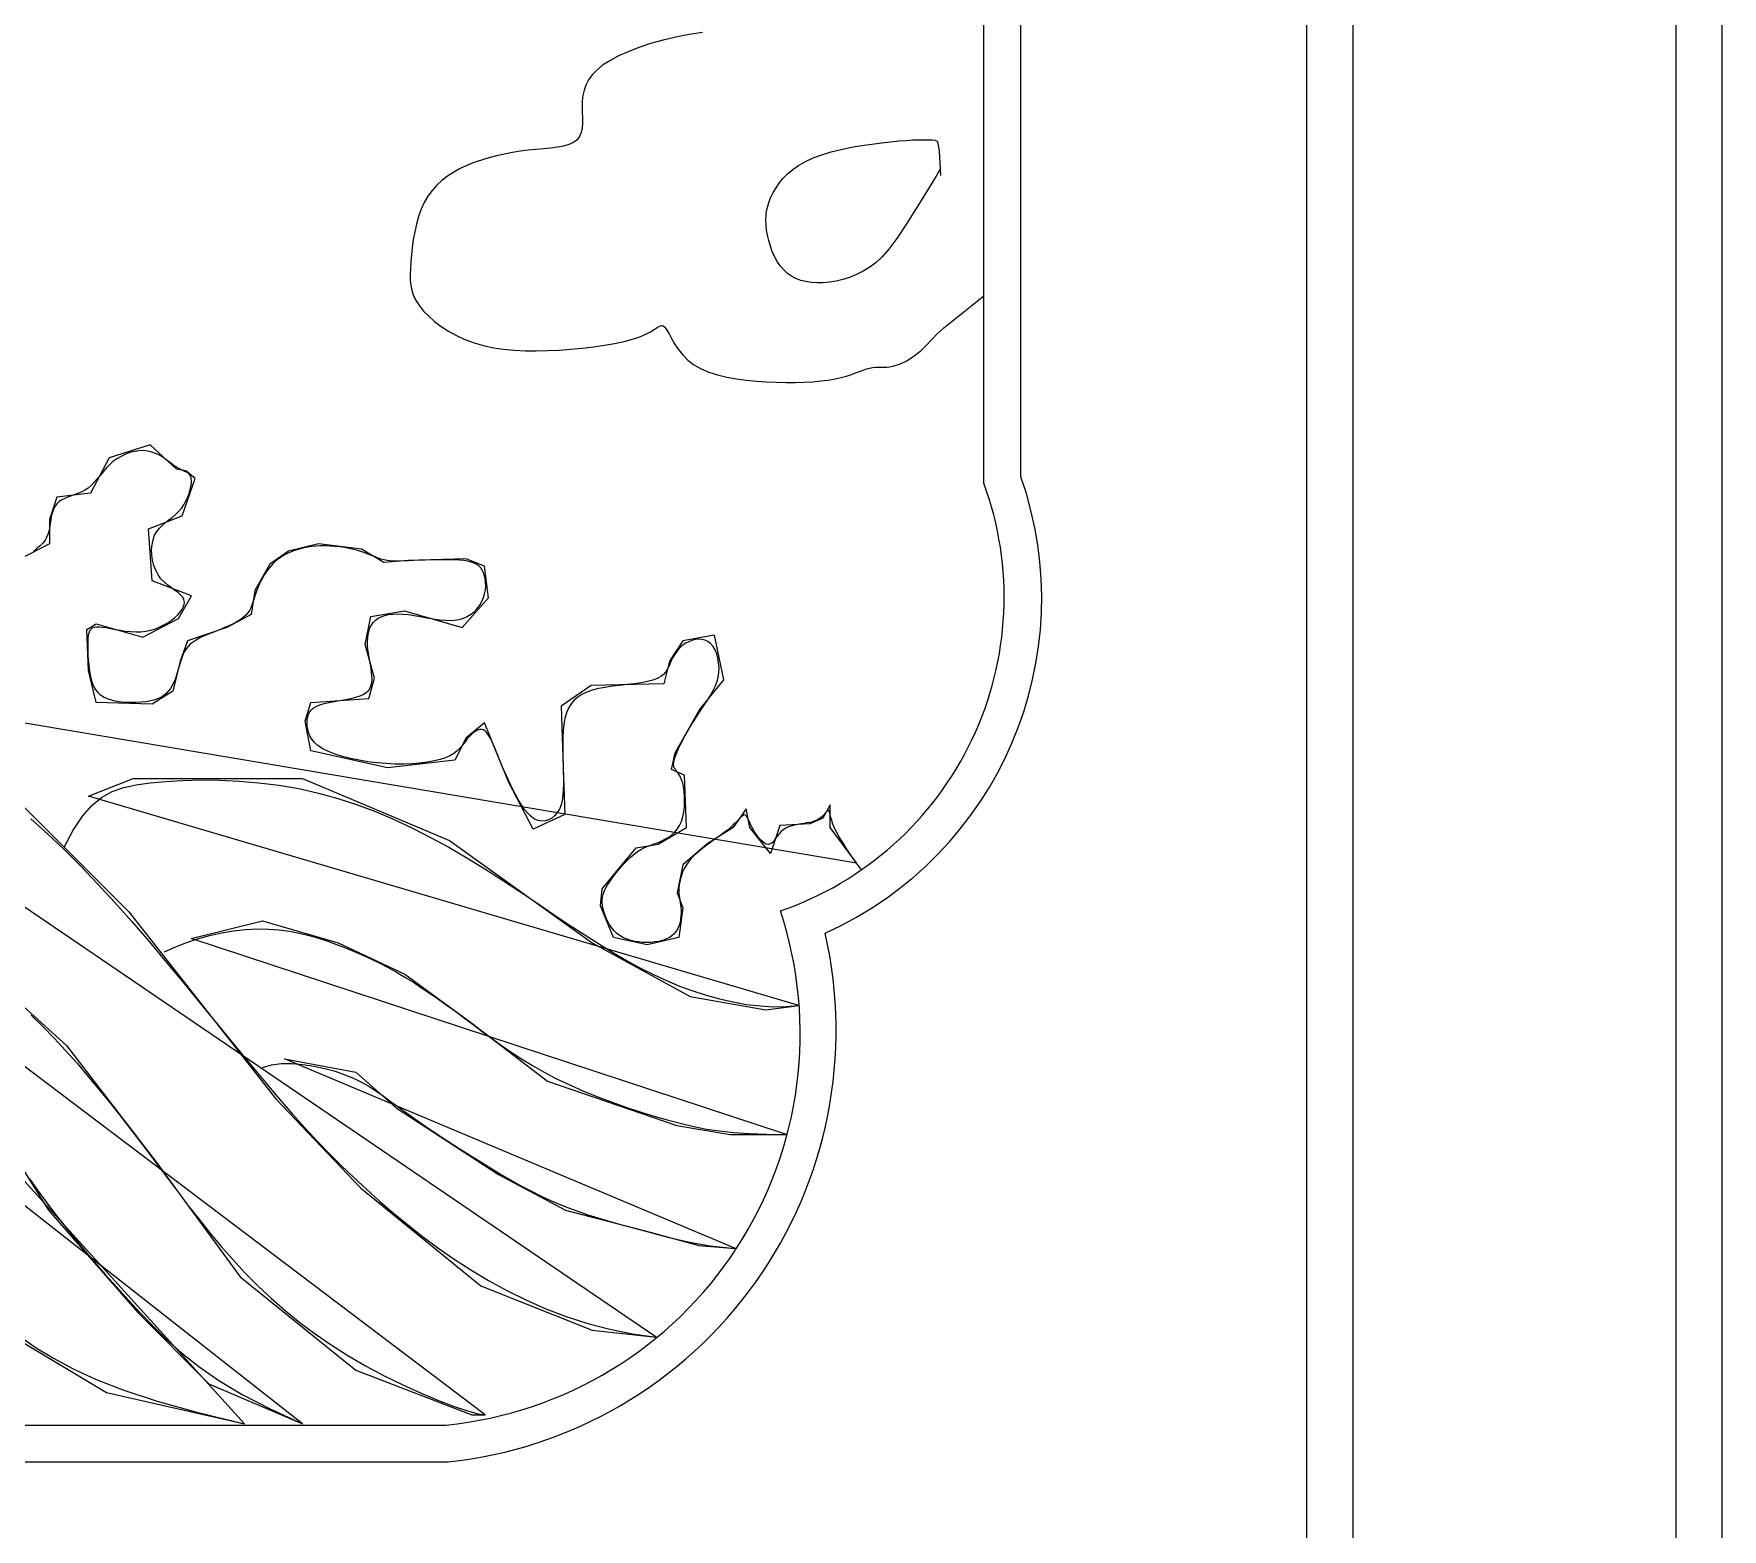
# Model space of a CAD drawing. Header units: metres. Extents: x -1226 to -815, y -1 to 952.
# Drawn here: x -969.3 to -828.6, y 193.3 to 318 of the extents above; entities that cross this region are included whole.
import ezdxf

# ---------------------------------------------------------------- set-up
doc = ezdxf.new("R2010")
doc.units = ezdxf.units.M
for name, color, linetype in [('3', 3, 'Continuous'), ('4', 4, 'Continuous'), ('7', 7, 'Continuous')]:
    doc.layers.add(name, color=color, linetype=linetype)

msp = doc.modelspace()

# ---------------------------------------------------------------- linework, layer by layer
at = {"layer": '3'}
msp.add_lwpolyline([(-1209.73, 927.22), (-1209.73, 3.01), (-832.43, 3.01), (-832.43, 939.37)], dxfattribs=at)
msp.add_lwpolyline([(-1178.93, 164.71), (-1178.93, 719.11), (-863.23, 719.11), (-863.23, 164.71)], close=True, dxfattribs=at)
msp.add_lwpolyline([(-1021.08, 677.08, -0.25), (-1041.73, 662.44, -0.06), (-1088.92, 661.95, 0.52), (-1109.94, 630.66, 0.6), (-1151.91, 606.37), (-1152.03, 280.53, 0.42), (-1135.07, 244.88, 0.48), (-1107.2, 202.03), (-934.96, 202.03, 0.48), (-907.09, 244.88, 0.42), (-890.13, 280.53), (-890.25, 606.37, 0.6), (-932.22, 630.66, 0.52), (-953.24, 661.95, -0.06), (-1000.42, 662.44, -0.25)], format="xyb", close=True, dxfattribs=at)
at = {"layer": '4'}
msp.add_lwpolyline([(-1213.58, 928.57), (-1213.58, -0.84), (-828.58, -0.84), (-828.58, 938.23)], dxfattribs=at)
msp.add_lwpolyline([(-1182.78, 160.86), (-1182.78, 722.96), (-859.38, 722.96), (-859.38, 160.86)], close=True, dxfattribs=at)
msp.add_lwpolyline([(-1021.61, 685.53, -0.34), (-1042.13, 665.5, -0.06), (-1088.77, 665.03, 0.44), (-1114.41, 636.15, 0.52), (-1154.99, 606.33), (-1155.11, 281.07, 0.39), (-1138.79, 243.03, 0.45), (-1107.35, 198.95), (-1021.08, 198.95), (-934.8, 198.95, 0.45), (-903.37, 243.03, 0.39), (-887.05, 281.07), (-887.17, 606.33, 0.52), (-927.74, 636.15, 0.44), (-953.39, 665.03, -0.06), (-1000.03, 665.5, -0.34), (-1020.55, 685.53)], format="xyb", dxfattribs=at)
at = {"layer": '7'}
for points in [[(-913.59, 318.09), (-914.7, 317.93), (-915.8, 317.72), (-916.88, 317.46), (-917.91, 317.17), (-918.89, 316.85), (-919.79, 316.5), (-920.6, 316.14), (-921.31, 315.75), (-921.91, 315.37), (-922.39, 314.97), (-922.78, 314.56), (-923.08, 314.15), (-923.31, 313.72), (-923.46, 313.29), (-923.56, 312.85), (-923.61, 312.39), (-923.62, 311.93), (-923.61, 311.46), (-923.6, 311), (-923.6, 310.56), (-923.63, 310.15), (-923.7, 309.77), (-923.83, 309.43), (-924.04, 309.15), (-924.34, 308.93), (-924.72, 308.76), (-925.17, 308.63), (-925.68, 308.54), (-926.24, 308.46), (-926.84, 308.4), (-927.47, 308.35), (-928.12, 308.28), (-928.78, 308.2), (-929.44, 308.09), (-930.1, 307.97), (-930.75, 307.82), (-931.39, 307.66), (-932.02, 307.47), (-932.64, 307.25), (-933.23, 307.01), (-933.79, 306.75), (-934.33, 306.45), (-934.84, 306.13), (-935.31, 305.77), (-935.74, 305.37), (-936.13, 304.93), (-936.49, 304.45), (-936.79, 303.93), (-937.05, 303.36), (-937.26, 302.75), (-937.44, 302.12), (-937.58, 301.47), (-937.7, 300.82), (-937.78, 300.19), (-937.85, 299.57), (-937.9, 298.98), (-937.94, 298.44), (-937.96, 297.94), (-937.95, 297.46), (-937.9, 297.01), (-937.81, 296.58), (-937.67, 296.15), (-937.46, 295.73), (-937.19, 295.31), (-936.84, 294.87), (-936.41, 294.44), (-935.92, 294), (-935.37, 293.59), (-934.76, 293.19), (-934.1, 292.83), (-933.39, 292.5), (-932.63, 292.22), (-931.84, 292), (-931.02, 291.82), (-930.17, 291.7), (-929.28, 291.61), (-928.38, 291.57), (-927.45, 291.56), (-926.51, 291.58), (-925.55, 291.63), (-924.58, 291.7), (-923.62, 291.79), (-922.67, 291.9), (-921.77, 292.03), (-920.91, 292.18), (-920.12, 292.35), (-919.42, 292.54), (-918.82, 292.74), (-918.32, 292.95), (-917.93, 293.16), (-917.61, 293.35), (-917.37, 293.52), (-917.17, 293.63), (-917.01, 293.68), (-916.86, 293.65), (-916.72, 293.53), (-916.56, 293.3), (-916.38, 292.98), (-916.17, 292.59), (-915.91, 292.16), (-915.61, 291.7), (-915.24, 291.24), (-914.81, 290.8), (-914.3, 290.4), (-913.71, 290.06), (-913.05, 289.78), (-912.33, 289.55), (-911.56, 289.36), (-910.75, 289.22), (-909.92, 289.11), (-909.08, 289.03), (-908.25, 288.98), (-907.42, 288.94), (-906.62, 288.93), (-905.84, 288.93), (-905.1, 288.95), (-904.39, 288.99), (-903.73, 289.05), (-903.11, 289.12), (-902.54, 289.22), (-902.04, 289.33), (-901.59, 289.45), (-901.18, 289.58), (-900.82, 289.72), (-900.49, 289.84), (-900.19, 289.96), (-899.91, 290.05), (-899.65, 290.13), (-899.41, 290.17), (-899.17, 290.19), (-898.93, 290.2), (-898.7, 290.2), (-898.46, 290.21), (-898.22, 290.21), (-897.98, 290.24), (-897.71, 290.28), (-897.44, 290.36), (-897.16, 290.46), (-896.86, 290.59), (-896.56, 290.74), (-896.27, 290.92), (-895.97, 291.12), (-895.68, 291.33), (-895.4, 291.57), (-895.13, 291.82), (-894.87, 292.09), (-894.61, 292.36), (-894.34, 292.64), (-894.07, 292.93), (-893.78, 293.21), (-893.46, 293.49), (-890.13, 296.15)], [(-893.77, 306.7), (-894.11, 306.13), (-895.5, 303.87), (-896.57, 302.16), (-897.4, 300.92), (-898.06, 300.03), (-898.61, 299.4), (-899.12, 298.93), (-899.65, 298.53), (-900.19, 298.2), (-900.75, 297.92), (-901.32, 297.69), (-901.89, 297.51), (-902.45, 297.38), (-903, 297.29), (-903.53, 297.24), (-904.04, 297.23), (-904.52, 297.26), (-904.97, 297.33), (-905.4, 297.44), (-905.8, 297.59), (-906.17, 297.78), (-906.51, 298.02), (-906.82, 298.31), (-907.1, 298.65), (-907.36, 299.02), (-907.58, 299.43), (-907.77, 299.85), (-907.93, 300.3), (-908.07, 300.75), (-908.17, 301.2), (-908.25, 301.63), (-908.29, 302.06), (-908.3, 302.46), (-908.29, 302.86), (-908.24, 303.24), (-908.15, 303.62), (-908.03, 304), (-907.88, 304.38), (-907.69, 304.76), (-907.46, 305.15), (-907.19, 305.54), (-906.88, 305.93), (-906.5, 306.31), (-906.07, 306.67), (-905.58, 307.02), (-905.01, 307.35), (-904.37, 307.65), (-903.65, 307.91), (-902.86, 308.15), (-902.04, 308.35), (-901.18, 308.53), (-900.33, 308.68), (-899.48, 308.8), (-898.67, 308.91), (-897.91, 308.99), (-897.22, 309.06), (-896.6, 309.1), (-896.04, 309.14), (-895.55, 309.16), (-895.12, 309.16), (-894.75, 309.16), (-894.44, 309.15), (-894.19, 309.13), (-894, 309), (-893.85, 308.23), (-893.74, 306.19)], [(-1018.45, 268.7), (-900.76, 248.89), (-902.94, 251.84), (-902.94, 253.71), (-903.56, 252.62), (-904.65, 252.15), (-907.14, 252), (-907.92, 249.66), (-909.64, 251.84), (-909.95, 253.4), (-911.04, 251.84), (-913.22, 250.44), (-915.24, 248.73), (-915.71, 246.4), (-915.24, 245.15), (-915.55, 242.67), (-918.2, 242.04), (-921, 242.67), (-922.09, 245.31), (-921.94, 246.71), (-919.13, 250.13), (-917.27, 250.44), (-914.93, 251.84), (-915.09, 256.2), (-916.18, 256.66), (-915.86, 258.06), (-913.84, 261.64), (-911.82, 264.13), (-912.59, 267.86), (-915.24, 267.4), (-916.33, 265.69), (-916.8, 263.82), (-922.87, 263.66), (-925.36, 261.95), (-925.21, 256.82), (-925.05, 252.93), (-927.7, 251.69), (-929.72, 255.58), (-930.81, 258.22), (-931.75, 260.55), (-933.3, 259.31), (-934.24, 257.44), (-939.84, 256.82), (-946.23, 258.22), (-946.7, 260.71), (-946.23, 262.26), (-941.4, 262.58), (-940.93, 264.29), (-941.71, 267.09), (-941.25, 269.42), (-938.44, 269.89), (-933.62, 268.49), (-931.44, 270.98), (-931.75, 273.62), (-933.3, 274.24), (-938.13, 274.09), (-940.16, 273.93), (-942.02, 275.02), (-945.61, 275.49), (-948.1, 274.86), (-949.65, 273.78), (-950.9, 271.6), (-951.21, 269.58), (-953.24, 268.49), (-956.51, 267.4), (-957.13, 265.69), (-957.75, 263.2), (-959.46, 262.11), (-964.13, 262.26), (-964.76, 264.91), (-964.91, 268.33), (-964.13, 268.8), (-960.24, 267.71), (-957.28, 269.26), (-956.19, 271.13), (-959.46, 272.38), (-959.78, 276.73), (-956.97, 277.82), (-955.88, 280.93), (-956.66, 281.55), (-957.44, 281.71), (-959.62, 283.73), (-963.05, 282.64), (-964.6, 279.69), (-967.4, 279.38), (-968.03, 277.51), (-968.03, 275.49), (-971.3, 273.78)], [(-900.3, 248.27), (-900.3, 248.27), (-900.5, 248.54), (-900.75, 248.87), (-901.02, 249.26), (-901.32, 249.68), (-901.61, 250.12), (-901.9, 250.57), (-902.17, 251), (-902.4, 251.41), (-902.58, 251.79), (-902.71, 252.12), (-902.81, 252.41), (-902.89, 252.66), (-902.94, 252.87), (-902.98, 253.03), (-903.01, 253.15), (-903.04, 253.22), (-903.09, 253.24), (-903.14, 253.23), (-903.2, 253.19), (-903.27, 253.12), (-903.35, 253.03), (-903.44, 252.93), (-903.54, 252.83), (-903.64, 252.72), (-903.75, 252.63), (-903.87, 252.55), (-904, 252.47), (-904.15, 252.41), (-904.31, 252.35), (-904.48, 252.29), (-904.67, 252.25), (-904.89, 252.21), (-905.12, 252.17), (-905.37, 252.13), (-905.63, 252.09), (-905.89, 252.04), (-906.15, 251.97), (-906.41, 251.88), (-906.64, 251.77), (-906.86, 251.64), (-907.05, 251.46), (-907.22, 251.27), (-907.38, 251.07), (-907.52, 250.88), (-907.65, 250.7), (-907.79, 250.56), (-907.93, 250.46), (-908.08, 250.42), (-908.24, 250.44), (-908.41, 250.52), (-908.59, 250.66), (-908.77, 250.83), (-908.95, 251.04), (-909.11, 251.27), (-909.27, 251.5), (-909.4, 251.74), (-909.52, 251.97), (-909.62, 252.18), (-909.7, 252.37), (-909.78, 252.54), (-909.85, 252.68), (-909.92, 252.79), (-910, 252.86), (-910.08, 252.88), (-910.17, 252.86), (-910.28, 252.79), (-910.4, 252.69), (-910.53, 252.56), (-910.68, 252.4), (-910.84, 252.23), (-911.02, 252.05), (-911.22, 251.87), (-911.43, 251.68), (-911.66, 251.5), (-911.9, 251.32), (-912.15, 251.14), (-912.4, 250.96), (-912.66, 250.77), (-912.93, 250.58), (-913.19, 250.39), (-913.45, 250.19), (-913.71, 249.99), (-913.96, 249.78), (-914.19, 249.57), (-914.42, 249.35), (-914.63, 249.11), (-914.81, 248.88), (-914.98, 248.63), (-915.13, 248.37), (-915.25, 248.11), (-915.35, 247.84), (-915.42, 247.57), (-915.48, 247.31), (-915.52, 247.06), (-915.55, 246.81), (-915.55, 246.58), (-915.55, 246.36), (-915.53, 246.16), (-915.5, 245.96), (-915.47, 245.77), (-915.44, 245.58), (-915.41, 245.38), (-915.39, 245.17), (-915.37, 244.95), (-915.37, 244.7), (-915.38, 244.45), (-915.41, 244.19), (-915.46, 243.92), (-915.54, 243.66), (-915.64, 243.42), (-915.78, 243.18), (-915.94, 242.98), (-916.15, 242.8), (-916.38, 242.64), (-916.64, 242.52), (-916.93, 242.42), (-917.23, 242.34), (-917.56, 242.29), (-917.89, 242.26), (-918.23, 242.25), (-918.57, 242.26), (-918.91, 242.29), (-919.24, 242.34), (-919.57, 242.42), (-919.88, 242.52), (-920.18, 242.65), (-920.46, 242.81), (-920.72, 243), (-920.95, 243.22), (-921.15, 243.47), (-921.33, 243.73), (-921.49, 244), (-921.62, 244.28), (-921.73, 244.57), (-921.82, 244.84), (-921.89, 245.1), (-921.93, 245.35), (-921.96, 245.58), (-921.96, 245.8), (-921.93, 246.03), (-921.88, 246.26), (-921.79, 246.5), (-921.66, 246.76), (-921.5, 247.05), (-921.29, 247.36), (-921.05, 247.7), (-920.79, 248.05), (-920.5, 248.4), (-920.2, 248.74), (-919.89, 249.06), (-919.59, 249.36), (-919.29, 249.61), (-919.01, 249.82), (-918.73, 249.99), (-918.47, 250.13), (-918.21, 250.24), (-917.96, 250.34), (-917.7, 250.43), (-917.45, 250.52), (-917.19, 250.62), (-916.92, 250.74), (-916.66, 250.88), (-916.39, 251.04), (-916.14, 251.23), (-915.9, 251.45), (-915.69, 251.7), (-915.5, 252), (-915.35, 252.34), (-915.23, 252.72), (-915.15, 253.13), (-915.1, 253.56), (-915.08, 254), (-915.09, 254.43), (-915.12, 254.84), (-915.17, 255.22), (-915.24, 255.55), (-915.33, 255.82), (-915.42, 256.04), (-915.52, 256.22), (-915.62, 256.37), (-915.72, 256.49), (-915.81, 256.6), (-915.88, 256.71), (-915.94, 256.82), (-915.98, 256.94), (-916, 257.09), (-915.99, 257.25), (-915.96, 257.43), (-915.9, 257.64), (-915.82, 257.87), (-915.71, 258.13), (-915.58, 258.43), (-915.42, 258.75), (-915.24, 259.11), (-915.04, 259.49), (-914.82, 259.88), (-914.58, 260.28), (-914.34, 260.68), (-914.09, 261.07), (-913.84, 261.46), (-913.59, 261.83), (-913.34, 262.19), (-913.11, 262.54), (-912.89, 262.89), (-912.69, 263.24), (-912.52, 263.59), (-912.38, 263.96), (-912.28, 264.34), (-912.23, 264.74), (-912.21, 265.14), (-912.24, 265.55), (-912.3, 265.94), (-912.4, 266.3), (-912.54, 266.64), (-912.71, 266.93), (-912.91, 267.16), (-913.13, 267.34), (-913.38, 267.45), (-913.65, 267.51), (-913.92, 267.52), (-914.2, 267.49), (-914.48, 267.42), (-914.74, 267.32), (-914.98, 267.19), (-915.2, 267.05), (-915.4, 266.88), (-915.58, 266.7), (-915.74, 266.51), (-915.88, 266.31), (-916.01, 266.1), (-916.13, 265.88), (-916.23, 265.66), (-916.32, 265.44), (-916.42, 265.21), (-916.53, 265), (-916.67, 264.79), (-916.85, 264.59), (-917.07, 264.41), (-917.37, 264.24), (-917.73, 264.11), (-918.18, 263.99), (-918.7, 263.9), (-919.27, 263.82), (-919.88, 263.75), (-920.5, 263.67), (-921.12, 263.6), (-921.71, 263.51), (-922.27, 263.41), (-922.78, 263.28), (-923.24, 263.12), (-923.64, 262.93), (-923.99, 262.71), (-924.29, 262.44), (-924.54, 262.14), (-924.75, 261.78), (-924.92, 261.38), (-925.05, 260.93), (-925.14, 260.43), (-925.2, 259.9), (-925.23, 259.34), (-925.24, 258.77), (-925.24, 258.18), (-925.23, 257.6), (-925.21, 257.03), (-925.19, 256.47), (-925.18, 255.94), (-925.17, 255.44), (-925.19, 254.96), (-925.22, 254.51), (-925.29, 254.09), (-925.38, 253.71), (-925.52, 253.37), (-925.7, 253.07), (-925.91, 252.82), (-926.15, 252.62), (-926.42, 252.47), (-926.71, 252.39), (-927, 252.37), (-927.3, 252.42), (-927.59, 252.54), (-927.88, 252.75), (-928.16, 253.02), (-928.42, 253.34), (-928.68, 253.71), (-928.92, 254.11), (-929.15, 254.53), (-929.37, 254.95), (-929.57, 255.37), (-929.75, 255.77), (-929.93, 256.15), (-930.09, 256.51), (-930.25, 256.87), (-930.39, 257.21), (-930.53, 257.53), (-930.66, 257.85), (-930.79, 258.17), (-930.91, 258.48), (-931.04, 258.77), (-931.16, 259.05), (-931.29, 259.31), (-931.42, 259.53), (-931.56, 259.72), (-931.7, 259.86), (-931.85, 259.96), (-932.01, 260), (-932.18, 259.99), (-932.35, 259.94), (-932.53, 259.84), (-932.7, 259.72), (-932.87, 259.57), (-933.04, 259.39), (-933.2, 259.21), (-933.35, 259.01), (-933.51, 258.8), (-933.67, 258.59), (-933.86, 258.39), (-934.07, 258.19), (-934.33, 258), (-934.64, 257.81), (-935.02, 257.65), (-935.46, 257.5), (-935.97, 257.38), (-936.54, 257.28), (-937.15, 257.2), (-937.81, 257.15), (-938.51, 257.12), (-939.23, 257.12), (-939.97, 257.16), (-940.73, 257.22), (-941.48, 257.32), (-942.22, 257.44), (-942.93, 257.59), (-943.6, 257.76), (-944.22, 257.95), (-944.77, 258.17), (-945.24, 258.4), (-945.63, 258.65), (-945.93, 258.92), (-946.15, 259.19), (-946.32, 259.47), (-946.43, 259.75), (-946.5, 260.02), (-946.53, 260.29), (-946.54, 260.55), (-946.53, 260.8), (-946.5, 261.03), (-946.44, 261.24), (-946.35, 261.44), (-946.22, 261.62), (-946.04, 261.79), (-945.8, 261.93), (-945.5, 262.06), (-945.14, 262.17), (-944.73, 262.26), (-944.28, 262.34), (-943.81, 262.42), (-943.35, 262.51), (-942.9, 262.59), (-942.49, 262.69), (-942.13, 262.81), (-941.83, 262.95), (-941.59, 263.1), (-941.41, 263.28), (-941.28, 263.48), (-941.2, 263.7), (-941.15, 263.94), (-941.13, 264.2), (-941.14, 264.47), (-941.17, 264.76), (-941.21, 265.06), (-941.27, 265.38), (-941.32, 265.7), (-941.38, 266.03), (-941.43, 266.36), (-941.48, 266.69), (-941.51, 267.01), (-941.51, 267.33), (-941.5, 267.63), (-941.47, 267.93), (-941.4, 268.2), (-941.31, 268.47), (-941.19, 268.7), (-941.04, 268.92), (-940.86, 269.11), (-940.63, 269.27), (-940.38, 269.4), (-940.08, 269.5), (-939.75, 269.58), (-939.39, 269.62), (-939, 269.63), (-938.57, 269.62), (-938.11, 269.58), (-937.61, 269.5), (-937.1, 269.42), (-936.57, 269.32), (-936.04, 269.23), (-935.52, 269.15), (-935, 269.11), (-934.51, 269.1), (-934.06, 269.13), (-933.64, 269.23), (-933.26, 269.38), (-932.93, 269.58), (-932.63, 269.82), (-932.38, 270.08), (-932.16, 270.37), (-931.99, 270.68), (-931.85, 271), (-931.75, 271.32), (-931.69, 271.64), (-931.66, 271.96), (-931.67, 272.26), (-931.7, 272.55), (-931.76, 272.82), (-931.85, 273.06), (-931.95, 273.28), (-932.08, 273.47), (-932.23, 273.63), (-932.41, 273.76), (-932.62, 273.87), (-932.86, 273.96), (-933.15, 274.03), (-933.48, 274.08), (-933.85, 274.11), (-934.27, 274.14), (-934.73, 274.15), (-935.22, 274.15), (-935.73, 274.15), (-936.24, 274.14), (-936.74, 274.12), (-937.22, 274.11), (-937.66, 274.09), (-938.07, 274.07), (-938.44, 274.05), (-938.78, 274.04), (-939.08, 274.03), (-939.37, 274.04), (-939.63, 274.06), (-939.88, 274.09), (-940.13, 274.14), (-940.37, 274.21), (-940.62, 274.29), (-940.86, 274.38), (-941.12, 274.49), (-941.39, 274.6), (-941.68, 274.71), (-941.98, 274.81), (-942.31, 274.92), (-942.66, 275.01), (-943.04, 275.09), (-943.43, 275.16), (-943.83, 275.22), (-944.23, 275.26), (-944.64, 275.29), (-945.04, 275.31), (-945.42, 275.31), (-945.79, 275.29), (-946.15, 275.25), (-946.49, 275.2), (-946.81, 275.14), (-947.11, 275.07), (-947.41, 274.98), (-947.68, 274.89), (-947.94, 274.79), (-948.19, 274.68), (-948.42, 274.56), (-948.64, 274.43), (-948.85, 274.29), (-949.05, 274.14), (-949.24, 273.97), (-949.42, 273.79), (-949.6, 273.59), (-949.77, 273.38), (-949.94, 273.16), (-950.1, 272.92), (-950.25, 272.67), (-950.39, 272.41), (-950.52, 272.15), (-950.64, 271.89), (-950.74, 271.62), (-950.83, 271.36), (-950.92, 271.11), (-950.99, 270.85), (-951.07, 270.61), (-951.16, 270.37), (-951.25, 270.15), (-951.36, 269.93), (-951.5, 269.73), (-951.66, 269.54), (-951.84, 269.37), (-952.05, 269.21), (-952.28, 269.05), (-952.54, 268.9), (-952.82, 268.76), (-953.12, 268.62), (-953.44, 268.49), (-953.78, 268.35), (-954.13, 268.21), (-954.49, 268.07), (-954.84, 267.93), (-955.18, 267.78), (-955.5, 267.63), (-955.8, 267.46), (-956.06, 267.29), (-956.29, 267.11), (-956.47, 266.92), (-956.63, 266.72), (-956.76, 266.51), (-956.87, 266.29), (-956.97, 266.06), (-957.05, 265.81), (-957.13, 265.56), (-957.21, 265.29), (-957.29, 265.01), (-957.37, 264.73), (-957.46, 264.46), (-957.56, 264.18), (-957.67, 263.92), (-957.79, 263.67), (-957.93, 263.43), (-958.09, 263.22), (-958.26, 263.03), (-958.46, 262.86), (-958.69, 262.71), (-958.95, 262.58), (-959.25, 262.47), (-959.58, 262.38), (-959.96, 262.32), (-960.38, 262.27), (-960.83, 262.24), (-961.3, 262.24), (-961.78, 262.26), (-962.24, 262.32), (-962.69, 262.4), (-963.1, 262.52), (-963.46, 262.68), (-963.76, 262.87), (-964, 263.1), (-964.2, 263.36), (-964.35, 263.65), (-964.47, 263.97), (-964.56, 264.31), (-964.63, 264.67), (-964.68, 265.04), (-964.72, 265.42), (-964.76, 265.81), (-964.79, 266.2), (-964.81, 266.57), (-964.81, 266.93), (-964.81, 267.27), (-964.79, 267.57), (-964.76, 267.84), (-964.71, 268.06), (-964.65, 268.24), (-964.56, 268.37), (-964.44, 268.47), (-964.29, 268.53), (-964.11, 268.56), (-963.88, 268.56), (-963.62, 268.54), (-963.3, 268.49), (-962.95, 268.42), (-962.56, 268.35), (-962.14, 268.28), (-961.71, 268.21), (-961.27, 268.16), (-960.83, 268.14), (-960.4, 268.15), (-959.98, 268.2), (-959.57, 268.28), (-959.19, 268.4), (-958.82, 268.55), (-958.48, 268.72), (-958.16, 268.9), (-957.86, 269.11), (-957.6, 269.32), (-957.36, 269.53), (-957.15, 269.75), (-956.99, 269.97), (-956.87, 270.19), (-956.8, 270.41), (-956.78, 270.62), (-956.82, 270.83), (-956.92, 271.03), (-957.09, 271.22), (-957.31, 271.41), (-957.57, 271.6), (-957.86, 271.81), (-958.16, 272.03), (-958.45, 272.28), (-958.73, 272.57), (-958.97, 272.89), (-959.17, 273.27), (-959.33, 273.67), (-959.43, 274.11), (-959.49, 274.55), (-959.51, 274.99), (-959.47, 275.42), (-959.39, 275.82), (-959.26, 276.19), (-959.08, 276.5), (-958.86, 276.78), (-958.61, 277.02), (-958.34, 277.25), (-958.07, 277.47), (-957.79, 277.68), (-957.51, 277.91), (-957.26, 278.16), (-957.03, 278.43), (-956.83, 278.73), (-956.65, 279.05), (-956.5, 279.37), (-956.38, 279.68), (-956.29, 279.98), (-956.23, 280.26), (-956.19, 280.52), (-956.19, 280.73), (-956.21, 280.91), (-956.25, 281.06), (-956.31, 281.18), (-956.39, 281.28), (-956.47, 281.36), (-956.56, 281.42), (-956.66, 281.48), (-956.76, 281.52), (-956.86, 281.56), (-956.97, 281.61), (-957.08, 281.66), (-957.2, 281.72), (-957.34, 281.8), (-957.5, 281.9), (-957.67, 282.02), (-957.87, 282.17), (-958.09, 282.34), (-958.32, 282.52), (-958.58, 282.69), (-958.86, 282.86), (-959.17, 283.01), (-959.49, 283.13), (-959.83, 283.21), (-960.19, 283.25), (-960.56, 283.24), (-960.94, 283.18), (-961.32, 283.08), (-961.7, 282.95), (-962.06, 282.77), (-962.41, 282.57), (-962.73, 282.33), (-963.03, 282.07), (-963.31, 281.78), (-963.56, 281.48), (-963.81, 281.18), (-964.05, 280.89), (-964.3, 280.61), (-964.55, 280.35), (-964.81, 280.13), (-965.09, 279.94), (-965.38, 279.79), (-965.68, 279.66), (-965.98, 279.55), (-966.28, 279.45), (-966.55, 279.35), (-966.81, 279.24), (-967.04, 279.12), (-967.24, 278.97), (-967.41, 278.8), (-967.54, 278.61), (-967.66, 278.41), (-967.75, 278.19), (-967.82, 277.96), (-967.88, 277.72), (-967.92, 277.48), (-967.96, 277.24), (-967.99, 276.99), (-968.03, 276.75), (-968.08, 276.5), (-968.16, 276.26), (-968.26, 276.01), (-968.39, 275.77), (-968.57, 275.54), (-968.8, 275.31), (-969.07, 275.08), (-969.37, 274.84)], [(-970.45, 209.37), (-969.13, 208.47), (-967.69, 207.59), (-966.05, 206.71), (-964.13, 205.82), (-961.82, 204.93), (-959.05, 204.02), (-955.73, 203.09), (-951.76, 202.14), (-1009.33, 265.58)], [(-969.57, 252.55), (-968.18, 251.3), (-966.79, 249.99), (-965.41, 248.6), (-964.01, 247.14), (-962.6, 245.61), (-961.17, 244), (-959.72, 242.32), (-958.26, 240.59), (-956.81, 238.83), (-955.37, 237.08), (-953.96, 235.35), (-952.59, 233.68), (-951.27, 232.08), (-950.03, 230.58), (-948.86, 229.2), (-947.76, 227.94), (-946.7, 226.76), (-945.68, 225.66), (-944.68, 224.62), (-943.67, 223.62), (-942.66, 222.65), (-941.61, 221.68), (-940.52, 220.7), (-939.38, 219.71), (-938.19, 218.73), (-936.95, 217.76), (-935.65, 216.8), (-934.3, 215.86), (-932.89, 214.95), (-931.43, 214.07), (-929.9, 213.23), (-928.31, 212.45), (-926.66, 211.72), (-924.94, 211.07), (-923.16, 210.49), (-921.32, 210.01), (-919.41, 209.63), (-917.44, 209.35), (-992.99, 260.76)], [(-972.19, 255.56), (-961.42, 244.8), (-949.16, 229.22), (-942.1, 221.8), (-932.08, 213.64), (-922.79, 209.93), (-917.44, 209.35)], [(-966.8, 250.18), (-966.8, 250.18), (-966.04, 251.62), (-965.28, 252.77), (-964.5, 253.66), (-963.68, 254.33), (-962.8, 254.82), (-961.84, 255.17), (-960.79, 255.4), (-959.62, 255.56), (-958.33, 255.68), (-956.92, 255.76), (-955.42, 255.8), (-953.85, 255.78), (-952.23, 255.7), (-950.57, 255.56), (-948.9, 255.35), (-947.24, 255.07), (-945.61, 254.7), (-944, 254.26), (-942.42, 253.74), (-940.85, 253.16), (-939.3, 252.51), (-937.77, 251.79), (-936.25, 251.01), (-934.74, 250.18), (-933.23, 249.3), (-931.74, 248.38), (-930.27, 247.44), (-928.82, 246.49), (-927.4, 245.54), (-926.03, 244.62), (-924.69, 243.73), (-923.41, 242.89), (-922.18, 242.11), (-921.01, 241.39), (-919.87, 240.73), (-918.76, 240.12), (-917.67, 239.57), (-916.58, 239.07), (-915.5, 238.62), (-914.4, 238.22), (-913.29, 237.86), (-912.17, 237.55), (-911.04, 237.29), (-909.91, 237.09), (-908.79, 236.96), (-907.69, 236.89), (-906.6, 236.91), (-905.55, 237), (-964.76, 254.45), (-961.05, 255.93), (-946.93, 255.93), (-934.68, 250.74), (-922.79, 242.21), (-914.62, 237.75), (-908.31, 236.64), (-905.55, 237)], [(-969.54, 236.2), (-968.59, 235.25), (-967.63, 234.26), (-966.68, 233.24), (-965.73, 232.18), (-964.79, 231.08), (-963.85, 229.95), (-962.92, 228.79), (-961.99, 227.62), (-961.07, 226.43), (-960.16, 225.23), (-959.25, 224.03), (-958.35, 222.82), (-957.44, 221.62), (-956.54, 220.42), (-955.61, 219.24), (-954.68, 218.07), (-953.71, 216.92), (-952.72, 215.79), (-951.7, 214.69), (-950.63, 213.61), (-949.52, 212.57), (-948.36, 211.55), (-947.15, 210.57), (-945.88, 209.62), (-944.54, 208.7), (-943.14, 207.81), (-941.67, 206.96), (-940.13, 206.14), (-938.57, 205.38), (-937.04, 204.69), (-935.6, 204.08), (-934.29, 203.58), (-933.17, 203.2), (-932.29, 202.96), (-931.71, 202.88), (-988.16, 245.54)], [(-958.45, 241.46), (-958.45, 241.46), (-957.58, 241.86), (-956.65, 242.22), (-955.69, 242.54), (-954.69, 242.82), (-953.68, 243.04), (-952.68, 243.21), (-951.68, 243.33), (-950.71, 243.38), (-949.78, 243.37), (-948.88, 243.31), (-948.02, 243.19), (-947.19, 243.03), (-946.38, 242.84), (-945.6, 242.61), (-944.83, 242.35), (-944.09, 242.08), (-943.35, 241.8), (-942.62, 241.5), (-941.9, 241.19), (-941.19, 240.86), (-940.49, 240.52), (-939.79, 240.15), (-939.09, 239.77), (-938.39, 239.36), (-937.69, 238.93), (-937, 238.48), (-936.3, 238.01), (-935.59, 237.52), (-934.88, 237.01), (-934.16, 236.49), (-933.43, 235.95), (-932.7, 235.4), (-931.95, 234.84), (-931.18, 234.27), (-930.38, 233.7), (-929.55, 233.12), (-928.69, 232.55), (-927.77, 231.99), (-926.8, 231.43), (-925.76, 230.89), (-924.66, 230.37), (-923.51, 229.86), (-922.32, 229.38), (-921.11, 228.93), (-919.9, 228.5), (-918.7, 228.11), (-917.54, 227.75), (-916.42, 227.43), (-915.35, 227.15), (-914.31, 226.9), (-913.26, 226.7), (-912.17, 226.54), (-910.99, 226.41), (-909.69, 226.32), (-908.23, 226.27), (-906.58, 226.25), (-956.22, 242.58), (-950.28, 244.06), (-943.96, 242.21), (-938.39, 239.61), (-932.82, 235.53), (-926.51, 230.7), (-915.74, 226.99), (-911.28, 226.25), (-906.58, 226.25)], [(-974.42, 240.72), (-966.62, 233.67), (-959.19, 224.03), (-952.13, 214.38), (-942.48, 206.59), (-932.82, 202.88), (-931.71, 202.88)], [(-969.67, 222.52), (-969.01, 221.6), (-968.33, 220.66), (-967.61, 219.7), (-966.84, 218.71), (-966.03, 217.71), (-965.18, 216.68), (-964.3, 215.64), (-963.37, 214.58), (-962.42, 213.51), (-961.44, 212.44), (-960.43, 211.35), (-959.39, 210.26), (-958.27, 209.15), (-957.02, 208.04), (-955.58, 206.9), (-953.91, 205.75), (-951.95, 204.57), (-949.64, 203.37), (-946.93, 202.14), (-986.67, 233.3)], [(-950.28, 231.82), (-950.28, 231.82), (-949.53, 232.04), (-948.71, 232.15), (-947.82, 232.16), (-946.91, 232.09), (-945.99, 231.95), (-945.08, 231.75), (-944.21, 231.51), (-943.4, 231.23), (-942.68, 230.93), (-942.02, 230.61), (-941.4, 230.26), (-940.81, 229.88), (-940.22, 229.47), (-939.62, 229.03), (-938.97, 228.56), (-938.27, 228.05), (-937.49, 227.49), (-936.64, 226.91), (-935.74, 226.31), (-934.82, 225.7), (-933.87, 225.08), (-932.92, 224.48), (-931.99, 223.9), (-931.09, 223.35), (-930.23, 222.83), (-929.4, 222.36), (-928.61, 221.91), (-927.84, 221.51), (-927.08, 221.13), (-926.32, 220.77), (-925.55, 220.44), (-924.77, 220.13), (-923.97, 219.84), (-923.15, 219.56), (-922.32, 219.3), (-921.48, 219.04), (-920.63, 218.8), (-919.79, 218.57), (-918.95, 218.34), (-918.12, 218.12), (-917.3, 217.9), (-916.48, 217.69), (-915.65, 217.49), (-914.79, 217.3), (-913.9, 217.13), (-912.94, 216.97), (-911.93, 216.84), (-910.83, 216.74), (-948.42, 232.56), (-942.48, 231.45), (-939.13, 228.48), (-930.59, 222.91), (-925.02, 219.94), (-917.96, 218.09), (-913.88, 216.98), (-910.83, 216.74)], [(-972.56, 226.99), (-968.1, 219.94), (-960.67, 211.41), (-954.73, 205.47), (-946.93, 202.14)], [(-970.7, 209.18), (-963.27, 204.73), (-951.76, 202.14)]]:
    msp.add_lwpolyline(points, dxfattribs=at)

doc.saveas('drawing.dxf')
